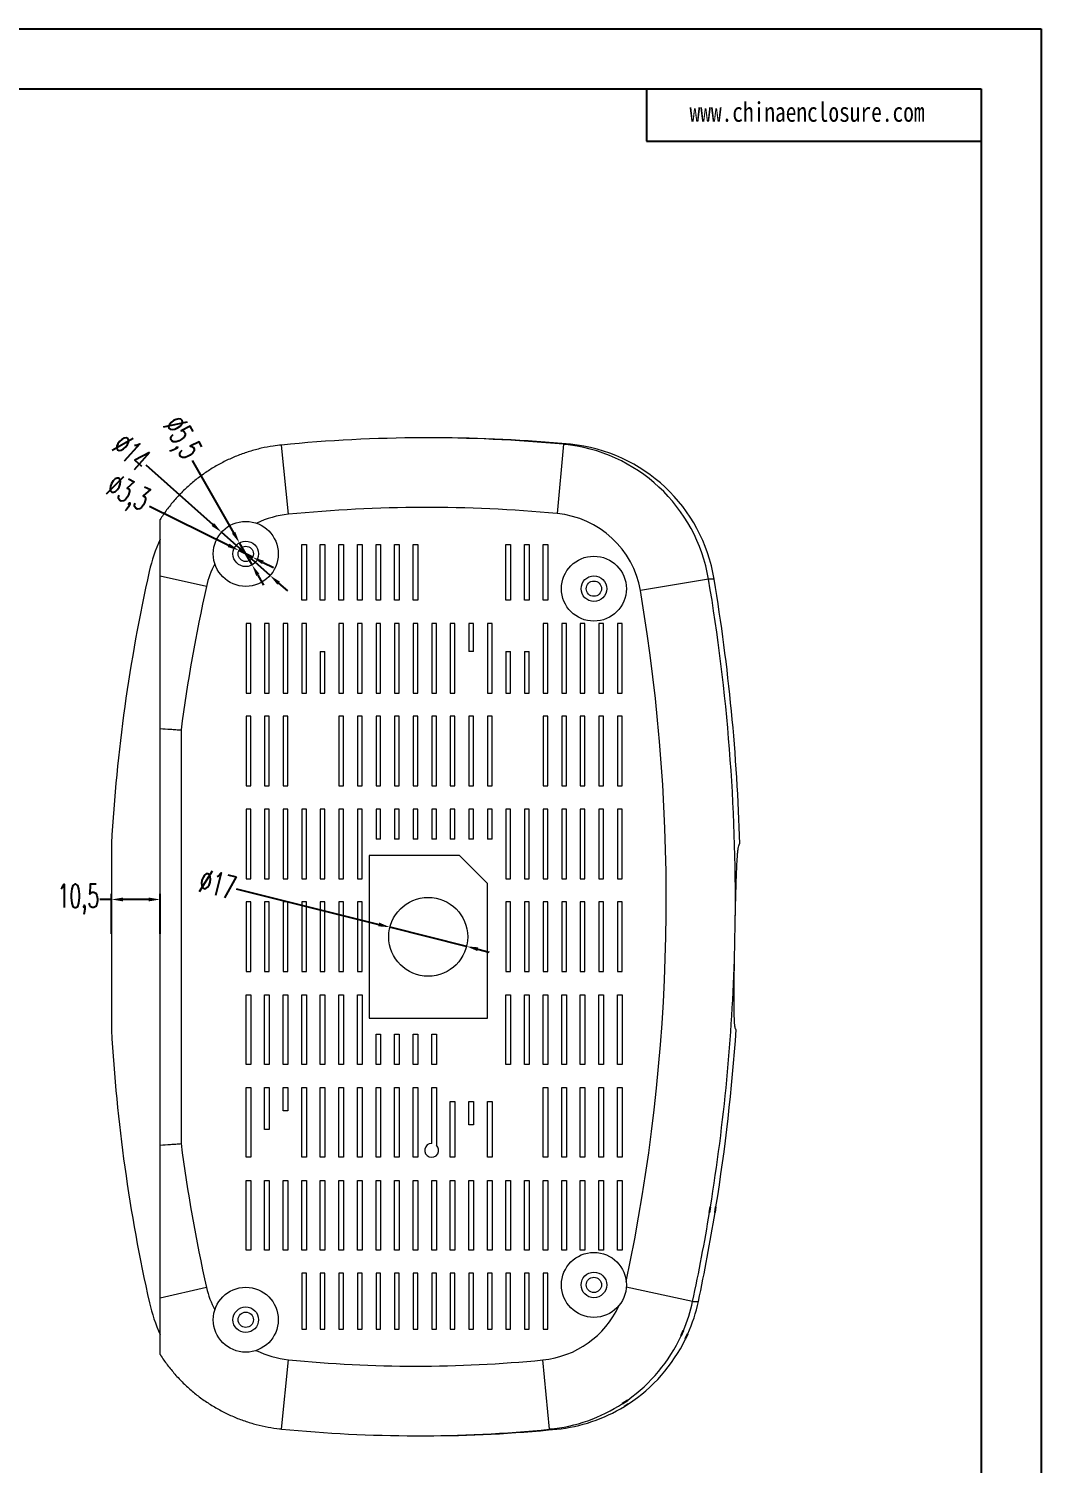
# Model space of a CAD drawing. Header units: inches. Extents: x 2104 to 4248, y 410 to 955.
# Drawn here: x 4029.4 to 4247.5, y 645.7 to 954.8 of the extents above; entities that cross this region are included whole.
import ezdxf

# ---------------------------------------------------------------- set-up
doc = ezdxf.new("R2010")
doc.units = ezdxf.units.IN
doc.layers.add('文字', color=81, linetype='Continuous')
doc.styles.add('SLDTEXTSTYLE2', font='TXT', dxfattribs={"width": 0.6, "bigfont": 'bigfont'})
doc.styles.add('宋体', font='', dxfattribs={"width": 0.8, "height": 3.5})
doc.styles.get('宋体').set_extended_font_data('SimSun')
doc.dimstyles.new('5', dxfattribs={"dimtxt": 5, "dimasz": 2.5, "dimexe": 1.25, "dimexo": 0.625, "dimtad": 0, "dimzin": 12, "dimtxsty": 'SLDTEXTSTYLE2', "dimcen": 2.5, "dimclrd": 3, "dimclre": 3, "dimclrt": 256, "dimadec": 0, "dimazin": 0, "dimtfac": 1, "dimtmove": 0, "dimatfit": 3, "dimfxl": 1, "dimarcsym": 0})

# ---------------------------------------------------------------- blocks, each defined once
blk = doc.blocks.new('*D73')
at = {"color": 3, "lineweight": -2}
for p, q in [((4054.62, 860.8), (4069.05, 847.95)), ((4081.37, 836.97), (4070.91, 846.29)), ((4083.23, 835.31), (4085.1, 833.65))]:
    blk.add_line(p, q, dxfattribs=at)
at = {"color": 3}
for points in [[(4069.32, 848.26), (4068.77, 847.64), (4070.91, 846.29)], [(4083.51, 835.62), (4082.96, 835), (4081.37, 836.97)]]:
    blk.add_solid(points, dxfattribs=at)
at = {"layer": 'Defpoints', "color": 0}
for p in [(4070.91, 846.29), (4081.37, 836.97)]:
    blk.add_point(p, dxfattribs=at)
at = {"insert": (4051.54, 863.55), "char_height": 5, "attachment_point": 5, "rotation": 318.3002, "style": 'SLDTEXTSTYLE2'}
blk.add_mtext('∅14', dxfattribs=at)
blk = doc.blocks.new('*D74')
at = {"color": 3, "lineweight": -2}
for p, q in [((4064.63, 861.71), (4073.53, 846.18)), ((4077.51, 839.24), (4074.77, 844.01)), ((4078.75, 837.07), (4079.99, 834.9))]:
    blk.add_line(p, q, dxfattribs=at)
at = {"color": 3}
for points in [[(4073.89, 846.39), (4073.17, 845.98), (4074.77, 844.01)], [(4079.11, 837.28), (4078.39, 836.87), (4077.51, 839.24)]]:
    blk.add_solid(points, dxfattribs=at)
at = {"layer": 'Defpoints', "color": 0}
for p in [(4074.77, 844.01), (4077.51, 839.24)]:
    blk.add_point(p, dxfattribs=at)
at = {"insert": (4061.96, 866.38), "char_height": 5, "attachment_point": 5, "rotation": 299.8168, "style": 'SLDTEXTSTYLE2'}
blk.add_mtext('∅5,5', dxfattribs=at)
blk = doc.blocks.new('*D75')
at = {"color": 3, "lineweight": -2}
for p, q in [((4055.39, 851.92), (4072.42, 843.47)), ((4077.62, 840.9), (4074.66, 842.36)), ((4079.86, 839.78), (4082.1, 838.67))]:
    blk.add_line(p, q, dxfattribs=at)
at = {"color": 3}
for points in [[(4072.61, 843.85), (4072.24, 843.1), (4074.66, 842.36)], [(4080.04, 840.16), (4079.67, 839.41), (4077.62, 840.9)]]:
    blk.add_solid(points, dxfattribs=at)
at = {"layer": 'Defpoints', "color": 0}
for p in [(4074.66, 842.36), (4077.62, 840.9)]:
    blk.add_point(p, dxfattribs=at)
at = {"insert": (4050.57, 854.31), "char_height": 5, "attachment_point": 5, "rotation": 333.6198, "style": 'SLDTEXTSTYLE2'}
blk.add_mtext('∅3,3', dxfattribs=at)
blk = doc.blocks.new('*D76')
at = {"color": 3, "lineweight": -2}
for p, q in [((4074.08, 769.48), (4104.78, 761.8)), ((4123.7, 757.07), (4107.21, 761.19)), ((4126.12, 756.46), (4128.55, 755.85))]:
    blk.add_line(p, q, dxfattribs=at)
at = {"color": 3}
for points in [[(4104.88, 762.2), (4104.68, 761.39), (4107.21, 761.19)], [(4126.22, 756.86), (4126.02, 756.06), (4123.7, 757.07)]]:
    blk.add_solid(points, dxfattribs=at)
at = {"layer": 'Defpoints', "color": 0}
for p in [(4107.21, 761.19), (4123.7, 757.07)]:
    blk.add_point(p, dxfattribs=at)
at = {"insert": (4070.08, 770.48), "char_height": 5, "attachment_point": 5, "rotation": 345.9565, "style": 'SLDTEXTSTYLE2'}
blk.add_mtext('∅17', dxfattribs=at)
blk = doc.blocks.new('*D77')
at = {"color": 3, "lineweight": -2}
for p, q in [((4047.2, 767.17), (4044.7, 767.17)), ((4047.2, 759.75), (4047.2, 768.42)), ((4055.2, 767.17), (4049.7, 767.17)), ((4057.7, 759.75), (4057.7, 768.42))]:
    blk.add_line(p, q, dxfattribs=at)
at = {"color": 3}
for points in [[(4049.7, 767.58), (4049.7, 766.75), (4047.2, 767.17)], [(4055.2, 767.58), (4055.2, 766.75), (4057.7, 767.17)]]:
    blk.add_solid(points, dxfattribs=at)
at = {"layer": 'Defpoints', "color": 0}
for p in [(4047.2, 767.17), (4047.2, 759.13), (4057.7, 759.13)]:
    blk.add_point(p, dxfattribs=at)
at = {"insert": (4040.08, 767.17), "char_height": 5, "attachment_point": 5, "style": 'SLDTEXTSTYLE2'}
blk.add_mtext('10,5', dxfattribs=at)

msp = doc.modelspace()

# ---------------------------------------------------------------- linework, layer by layer
for p, q in [((3476.769, 954.773), (4247.519, 954.773)), ((4247.519, 954.773), (4247.519, 409.797)), ((3496.713, 941.797), (4234.544, 941.797)), ((4162.457, 941.797), (4162.457, 930.533)), ((4234.544, 941.797), (4234.544, 422.773)), ((4162.457, 930.533), (4234.544, 930.533)), ((4176.044, 699.718), (4176.241, 700.918)), ((4177.239, 699.718), (4177.434, 700.918)), ((4169.926, 673.155), (4170.421, 674.273)), ((4170.882, 672.485), (4171.395, 673.591)), ((4157.33, 658.59), (4158.418, 659.331)), ((4157.703, 657.947), (4158.566, 658.493))]:
    msp.add_line(p, q)
at = {"color": 7, "linetype": 'Continuous', "lineweight": 15}
for p, q in [((4116.942, 866.629), (4115.028, 866.629)), ((4085.34, 850.156), (4083.855, 865.081)), ((4144.598, 865.236), (4143.19, 850.304)), ((4144.598, 865.236), (4146.075, 865.236)), ((4088.203, 843.629), (4089.203, 843.629)), ((4088.203, 831.629), (4088.203, 843.629)), ((4089.203, 843.629), (4089.203, 831.629)), ((4092.203, 843.629), (4093.203, 843.629)), ((4092.203, 831.629), (4092.203, 843.629)), ((4093.203, 843.629), (4093.203, 831.629)), ((4096.203, 843.629), (4097.203, 843.629)), ((4096.203, 831.629), (4096.203, 843.629)), ((4097.203, 843.629), (4097.203, 831.629)), ((4100.203, 843.629), (4101.203, 843.629)), ((4100.203, 831.629), (4100.203, 843.629)), ((4101.203, 843.629), (4101.203, 831.629)), ((4104.203, 843.629), (4105.203, 843.629)), ((4104.203, 831.629), (4104.203, 843.629)), ((4105.203, 843.629), (4105.203, 831.629)), ((4108.203, 843.629), (4109.203, 843.629)), ((4108.203, 831.629), (4108.203, 843.629)), ((4109.203, 843.629), (4109.203, 831.629)), ((4112.203, 843.629), (4113.203, 843.629)), ((4112.203, 831.629), (4112.203, 843.629)), ((4113.203, 843.629), (4113.203, 831.629)), ((4132.203, 843.629), (4133.203, 843.629)), ((4132.203, 831.629), (4132.203, 843.629)), ((4133.203, 843.629), (4133.203, 831.629)), ((4136.203, 843.629), (4137.203, 843.629)), ((4136.203, 831.629), (4136.203, 843.629)), ((4137.203, 843.629), (4137.203, 831.629)), ((4140.203, 843.629), (4141.203, 843.629)), ((4140.203, 831.629), (4140.203, 843.629)), ((4141.203, 843.629), (4141.203, 831.629)), ((4067.675, 834.603), (4057.703, 836.841)), ((4175.841, 836.182), (4161.162, 833.701)), ((4177.039, 836.182), (4175.841, 836.182)), ((4089.203, 831.629), (4088.203, 831.629)), ((4093.203, 831.629), (4092.203, 831.629)), ((4097.203, 831.629), (4096.203, 831.629)), ((4101.203, 831.629), (4100.203, 831.629)), ((4105.203, 831.629), (4104.203, 831.629)), ((4109.203, 831.629), (4108.203, 831.629)), ((4113.203, 831.629), (4112.203, 831.629)), ((4133.203, 831.629), (4132.203, 831.629)), ((4137.203, 831.629), (4136.203, 831.629)), ((4141.203, 831.629), (4140.203, 831.629)), ((4077.203, 826.629), (4076.203, 826.629)), ((4076.203, 826.629), (4076.203, 811.629)), ((4077.203, 811.629), (4077.203, 826.629)), ((4081.203, 826.629), (4080.203, 826.629)), ((4080.203, 826.629), (4080.203, 811.629)), ((4081.203, 811.629), (4081.203, 826.629)), ((4085.203, 826.629), (4084.203, 826.629)), ((4084.203, 826.629), (4084.203, 811.629)), ((4085.203, 811.629), (4085.203, 826.629)), ((4089.203, 826.629), (4088.203, 826.629)), ((4088.203, 826.629), (4088.203, 811.629)), ((4089.203, 811.629), (4089.203, 826.629)), ((4097.203, 826.629), (4096.203, 826.629)), ((4096.203, 826.629), (4096.203, 811.629)), ((4097.203, 811.629), (4097.203, 826.629)), ((4101.203, 826.629), (4100.203, 826.629)), ((4100.203, 826.629), (4100.203, 811.629)), ((4101.203, 811.629), (4101.203, 826.629)), ((4105.203, 826.629), (4104.203, 826.629)), ((4104.203, 826.629), (4104.203, 811.629)), ((4105.203, 811.629), (4105.203, 826.629)), ((4109.203, 826.629), (4108.203, 826.629)), ((4108.203, 826.629), (4108.203, 811.629)), ((4109.203, 811.629), (4109.203, 826.629)), ((4113.203, 826.629), (4112.203, 826.629)), ((4112.203, 826.629), (4112.203, 811.629)), ((4113.203, 811.629), (4113.203, 826.629)), ((4117.203, 826.629), (4116.203, 826.629)), ((4116.203, 826.629), (4116.203, 811.629)), ((4117.203, 811.629), (4117.203, 826.629)), ((4121.203, 826.629), (4120.203, 826.629)), ((4120.203, 826.629), (4120.203, 811.629)), ((4121.203, 811.629), (4121.203, 826.629)), ((4125.203, 826.629), (4124.203, 826.629)), ((4124.203, 826.629), (4124.203, 820.629)), ((4125.203, 820.629), (4125.203, 826.629)), ((4129.203, 826.629), (4128.203, 826.629)), ((4128.203, 826.629), (4128.203, 811.629)), ((4129.203, 811.629), (4129.203, 826.629)), ((4141.203, 826.629), (4140.203, 826.629)), ((4140.203, 826.629), (4140.203, 811.629)), ((4141.203, 811.629), (4141.203, 826.629)), ((4145.203, 826.629), (4144.203, 826.629)), ((4144.203, 826.629), (4144.203, 811.629)), ((4145.203, 811.629), (4145.203, 826.629)), ((4149.203, 826.629), (4148.203, 826.629)), ((4148.203, 826.629), (4148.203, 811.629)), ((4149.203, 811.629), (4149.203, 826.629)), ((4153.203, 826.629), (4152.203, 826.629)), ((4152.203, 826.629), (4152.203, 811.629)), ((4153.203, 811.629), (4153.203, 826.629)), ((4157.203, 826.629), (4156.203, 826.629)), ((4156.203, 826.629), (4156.203, 811.629)), ((4157.203, 811.629), (4157.203, 826.629)), ((4092.203, 820.629), (4093.203, 820.629)), ((4092.203, 820.629), (4092.203, 811.629)), ((4093.203, 811.629), (4093.203, 820.629)), ((4125.203, 820.629), (4124.203, 820.629)), ((4132.203, 820.629), (4132.203, 811.629)), ((4132.203, 820.629), (4133.203, 820.629)), ((4133.203, 811.629), (4133.203, 820.629)), ((4136.203, 820.629), (4137.203, 820.629)), ((4136.203, 820.629), (4136.203, 811.629)), ((4137.203, 811.629), (4137.203, 820.629)), ((4076.203, 811.629), (4077.203, 811.629)), ((4080.203, 811.629), (4081.203, 811.629)), ((4084.203, 811.629), (4085.203, 811.629)), ((4088.203, 811.629), (4089.203, 811.629)), ((4092.203, 811.629), (4093.203, 811.629)), ((4096.203, 811.629), (4097.203, 811.629)), ((4100.203, 811.629), (4101.203, 811.629)), ((4104.203, 811.629), (4105.203, 811.629)), ((4108.203, 811.629), (4109.203, 811.629)), ((4112.203, 811.629), (4113.203, 811.629)), ((4116.203, 811.629), (4117.203, 811.629)), ((4120.203, 811.629), (4121.203, 811.629)), ((4128.203, 811.629), (4129.203, 811.629)), ((4132.203, 811.629), (4133.203, 811.629)), ((4136.203, 811.629), (4137.203, 811.629)), ((4140.203, 811.629), (4141.203, 811.629)), ((4144.203, 811.629), (4145.203, 811.629)), ((4148.203, 811.629), (4149.203, 811.629)), ((4152.203, 811.629), (4153.203, 811.629)), ((4156.203, 811.629), (4157.203, 811.629)), ((4057.703, 714.27), (4057.703, 803.988)), ((4062.203, 803.697), (4062.203, 714.561)), ((4077.203, 806.629), (4076.203, 806.629)), ((4076.203, 806.629), (4076.203, 791.629)), ((4077.203, 791.629), (4077.203, 806.629)), ((4081.203, 806.629), (4080.203, 806.629)), ((4080.203, 806.629), (4080.203, 791.629)), ((4081.203, 791.629), (4081.203, 806.629)), ((4085.203, 806.629), (4084.203, 806.629)), ((4084.203, 806.629), (4084.203, 791.629)), ((4085.203, 791.629), (4085.203, 806.629)), ((4097.203, 806.629), (4096.203, 806.629)), ((4096.203, 806.629), (4096.203, 791.629)), ((4097.203, 791.629), (4097.203, 806.629)), ((4101.203, 806.629), (4100.203, 806.629)), ((4100.203, 806.629), (4100.203, 791.629)), ((4101.203, 791.629), (4101.203, 806.629)), ((4105.203, 806.629), (4104.203, 806.629)), ((4104.203, 806.629), (4104.203, 791.629)), ((4105.203, 791.629), (4105.203, 806.629)), ((4109.203, 806.629), (4108.203, 806.629)), ((4108.203, 806.629), (4108.203, 791.629)), ((4109.203, 791.629), (4109.203, 806.629)), ((4113.203, 806.629), (4112.203, 806.629)), ((4112.203, 806.629), (4112.203, 791.629)), ((4113.203, 791.629), (4113.203, 806.629)), ((4117.203, 806.629), (4116.203, 806.629)), ((4116.203, 806.629), (4116.203, 791.629)), ((4117.203, 791.629), (4117.203, 806.629)), ((4121.203, 806.629), (4120.203, 806.629)), ((4120.203, 806.629), (4120.203, 791.629)), ((4121.203, 791.629), (4121.203, 806.629)), ((4125.203, 806.629), (4124.203, 806.629)), ((4124.203, 806.629), (4124.203, 791.629)), ((4125.203, 791.629), (4125.203, 806.629)), ((4129.203, 806.629), (4128.203, 806.629)), ((4128.203, 806.629), (4128.203, 791.629)), ((4129.203, 791.629), (4129.203, 806.629)), ((4141.203, 806.629), (4140.203, 806.629)), ((4140.203, 806.629), (4140.203, 791.629)), ((4141.203, 791.629), (4141.203, 806.629)), ((4145.203, 806.629), (4144.203, 806.629)), ((4144.203, 806.629), (4144.203, 791.629)), ((4145.203, 791.629), (4145.203, 806.629)), ((4149.203, 806.629), (4148.203, 806.629)), ((4148.203, 806.629), (4148.203, 791.629)), ((4149.203, 791.629), (4149.203, 806.629)), ((4153.203, 806.629), (4152.203, 806.629)), ((4152.203, 806.629), (4152.203, 791.629)), ((4153.203, 791.629), (4153.203, 806.629)), ((4157.203, 806.629), (4156.203, 806.629)), ((4156.203, 806.629), (4156.203, 791.629)), ((4157.203, 791.629), (4157.203, 806.629)), ((4076.203, 791.629), (4077.203, 791.629)), ((4080.203, 791.629), (4081.203, 791.629)), ((4084.203, 791.629), (4085.203, 791.629)), ((4096.203, 791.629), (4097.203, 791.629)), ((4100.203, 791.629), (4101.203, 791.629)), ((4104.203, 791.629), (4105.203, 791.629)), ((4108.203, 791.629), (4109.203, 791.629)), ((4112.203, 791.629), (4113.203, 791.629)), ((4116.203, 791.629), (4117.203, 791.629)), ((4120.203, 791.629), (4121.203, 791.629)), ((4124.203, 791.629), (4125.203, 791.629)), ((4128.203, 791.629), (4129.203, 791.629)), ((4140.203, 791.629), (4141.203, 791.629)), ((4144.203, 791.629), (4145.203, 791.629)), ((4148.203, 791.629), (4149.203, 791.629)), ((4152.203, 791.629), (4153.203, 791.629)), ((4156.203, 791.629), (4157.203, 791.629)), ((4077.203, 786.629), (4076.203, 786.629)), ((4076.203, 786.629), (4076.203, 771.629)), ((4077.203, 771.629), (4077.203, 786.629)), ((4081.203, 786.629), (4080.203, 786.629)), ((4080.203, 786.629), (4080.203, 771.629)), ((4081.203, 771.629), (4081.203, 786.629)), ((4085.203, 786.629), (4084.203, 786.629)), ((4084.203, 786.629), (4084.203, 771.629)), ((4085.203, 771.629), (4085.203, 786.629)), ((4089.203, 786.629), (4088.203, 786.629)), ((4088.203, 786.629), (4088.203, 771.629)), ((4089.203, 771.629), (4089.203, 786.629)), ((4093.203, 786.629), (4092.203, 786.629)), ((4092.203, 786.629), (4092.203, 771.629)), ((4093.203, 771.629), (4093.203, 786.629)), ((4097.203, 786.629), (4096.203, 786.629)), ((4096.203, 786.629), (4096.203, 771.629)), ((4097.203, 771.629), (4097.203, 786.629)), ((4101.203, 786.629), (4100.203, 786.629)), ((4100.203, 786.629), (4100.203, 771.629)), ((4101.203, 771.629), (4101.203, 786.629)), ((4105.203, 786.629), (4104.203, 786.629)), ((4104.203, 786.629), (4104.203, 780.129)), ((4105.203, 780.129), (4105.203, 786.629)), ((4109.203, 786.629), (4108.203, 786.629)), ((4108.203, 786.629), (4108.203, 780.129)), ((4109.203, 780.129), (4109.203, 786.629)), ((4113.203, 786.629), (4112.203, 786.629)), ((4112.203, 786.629), (4112.203, 780.129)), ((4113.203, 780.129), (4113.203, 786.629)), ((4117.203, 786.629), (4116.203, 786.629)), ((4116.203, 786.629), (4116.203, 780.129)), ((4117.203, 780.129), (4117.203, 786.629)), ((4121.203, 786.629), (4120.203, 786.629)), ((4120.203, 786.629), (4120.203, 780.129)), ((4121.203, 780.129), (4121.203, 786.629)), ((4125.203, 786.629), (4124.203, 786.629)), ((4124.203, 786.629), (4124.203, 780.129)), ((4125.203, 780.129), (4125.203, 786.629)), ((4129.203, 786.629), (4128.203, 786.629)), ((4128.203, 786.629), (4128.203, 780.129)), ((4129.203, 780.129), (4129.203, 786.629)), ((4133.203, 786.629), (4132.203, 786.629)), ((4132.203, 786.629), (4132.203, 771.629)), ((4133.203, 771.629), (4133.203, 786.629)), ((4137.203, 786.629), (4136.203, 786.629)), ((4136.203, 786.629), (4136.203, 771.629)), ((4137.203, 771.629), (4137.203, 786.629)), ((4141.203, 786.629), (4140.203, 786.629)), ((4140.203, 786.629), (4140.203, 771.629)), ((4141.203, 771.629), (4141.203, 786.629)), ((4145.203, 786.629), (4144.203, 786.629)), ((4144.203, 786.629), (4144.203, 771.629)), ((4145.203, 771.629), (4145.203, 786.629)), ((4149.203, 786.629), (4148.203, 786.629)), ((4148.203, 786.629), (4148.203, 771.629)), ((4149.203, 771.629), (4149.203, 786.629)), ((4153.203, 786.629), (4152.203, 786.629)), ((4152.203, 786.629), (4152.203, 771.629)), ((4153.203, 771.629), (4153.203, 786.629)), ((4157.203, 786.629), (4156.203, 786.629)), ((4156.203, 786.629), (4156.203, 771.629)), ((4157.203, 771.629), (4157.203, 786.629)), ((4047.203, 779.27), (4047.203, 738.987)), ((4105.203, 780.129), (4104.203, 780.129)), ((4109.203, 780.129), (4108.203, 780.129)), ((4113.203, 780.129), (4112.203, 780.129)), ((4117.203, 780.129), (4116.203, 780.129)), ((4121.203, 780.129), (4120.203, 780.129)), ((4125.203, 780.129), (4124.203, 780.129)), ((4129.203, 780.129), (4128.203, 780.129)), ((4122.203, 776.629), (4102.703, 776.629)), ((4102.703, 776.629), (4102.703, 741.629)), ((4122.203, 776.629), (4128.203, 770.629)), ((4076.203, 771.629), (4077.203, 771.629)), ((4080.203, 771.629), (4081.203, 771.629)), ((4084.203, 771.629), (4085.203, 771.629)), ((4088.203, 771.629), (4089.203, 771.629)), ((4092.203, 771.629), (4093.203, 771.629)), ((4096.203, 771.629), (4097.203, 771.629)), ((4100.203, 771.629), (4101.203, 771.629)), ((4128.203, 741.629), (4128.203, 770.629)), ((4132.203, 771.629), (4133.203, 771.629)), ((4136.203, 771.629), (4137.203, 771.629)), ((4140.203, 771.629), (4141.203, 771.629)), ((4144.203, 771.629), (4145.203, 771.629)), ((4148.203, 771.629), (4149.203, 771.629)), ((4152.203, 771.629), (4153.203, 771.629)), ((4156.203, 771.629), (4157.203, 771.629)), ((4077.203, 766.629), (4076.203, 766.629)), ((4076.203, 766.629), (4076.203, 751.629)), ((4077.203, 751.629), (4077.203, 766.629)), ((4081.203, 766.629), (4080.203, 766.629)), ((4080.203, 766.629), (4080.203, 751.629)), ((4081.203, 751.629), (4081.203, 766.629)), ((4085.203, 766.629), (4084.203, 766.629)), ((4084.203, 766.629), (4084.203, 751.629)), ((4085.203, 751.629), (4085.203, 766.629)), ((4089.203, 766.629), (4088.203, 766.629)), ((4088.203, 766.629), (4088.203, 751.629)), ((4089.203, 751.629), (4089.203, 766.629)), ((4093.203, 766.629), (4092.203, 766.629)), ((4092.203, 766.629), (4092.203, 751.629)), ((4093.203, 751.629), (4093.203, 766.629)), ((4097.203, 766.629), (4096.203, 766.629)), ((4096.203, 766.629), (4096.203, 751.629)), ((4097.203, 751.629), (4097.203, 766.629)), ((4101.203, 766.629), (4100.203, 766.629)), ((4100.203, 766.629), (4100.203, 751.629)), ((4101.203, 751.629), (4101.203, 766.629)), ((4133.203, 766.629), (4132.203, 766.629)), ((4132.203, 766.629), (4132.203, 751.629)), ((4133.203, 751.629), (4133.203, 766.629)), ((4137.203, 766.629), (4136.203, 766.629)), ((4136.203, 766.629), (4136.203, 751.629)), ((4137.203, 751.629), (4137.203, 766.629)), ((4141.203, 766.629), (4140.203, 766.629)), ((4140.203, 766.629), (4140.203, 751.629)), ((4141.203, 751.629), (4141.203, 766.629)), ((4145.203, 766.629), (4144.203, 766.629)), ((4144.203, 766.629), (4144.203, 751.629)), ((4145.203, 751.629), (4145.203, 766.629)), ((4149.203, 766.629), (4148.203, 766.629)), ((4148.203, 766.629), (4148.203, 751.629)), ((4149.203, 751.629), (4149.203, 766.629)), ((4153.203, 766.629), (4152.203, 766.629)), ((4152.203, 766.629), (4152.203, 751.629)), ((4153.203, 751.629), (4153.203, 766.629)), ((4157.203, 766.629), (4156.203, 766.629)), ((4156.203, 766.629), (4156.203, 751.629)), ((4157.203, 751.629), (4157.203, 766.629)), ((4076.203, 751.629), (4077.203, 751.629)), ((4080.203, 751.629), (4081.203, 751.629)), ((4084.203, 751.629), (4085.203, 751.629)), ((4088.203, 751.629), (4089.203, 751.629)), ((4092.203, 751.629), (4093.203, 751.629)), ((4096.203, 751.629), (4097.203, 751.629)), ((4100.203, 751.629), (4101.203, 751.629)), ((4132.203, 751.629), (4133.203, 751.629)), ((4136.203, 751.629), (4137.203, 751.629)), ((4140.203, 751.629), (4141.203, 751.629)), ((4144.203, 751.629), (4145.203, 751.629)), ((4148.203, 751.629), (4149.203, 751.629)), ((4152.203, 751.629), (4153.203, 751.629)), ((4156.203, 751.629), (4157.203, 751.629)), ((4076.203, 746.629), (4077.203, 746.629)), ((4076.203, 731.629), (4076.203, 746.629)), ((4077.203, 746.629), (4077.203, 731.629)), ((4080.203, 746.629), (4081.203, 746.629)), ((4080.203, 731.629), (4080.203, 746.629)), ((4081.203, 746.629), (4081.203, 731.629)), ((4084.203, 746.629), (4085.203, 746.629)), ((4084.203, 731.629), (4084.203, 746.629)), ((4085.203, 746.629), (4085.203, 731.629)), ((4088.203, 746.629), (4089.203, 746.629)), ((4088.203, 731.629), (4088.203, 746.629)), ((4089.203, 746.629), (4089.203, 731.629)), ((4092.203, 746.629), (4093.203, 746.629)), ((4092.203, 731.629), (4092.203, 746.629)), ((4093.203, 746.629), (4093.203, 731.629)), ((4096.203, 746.629), (4097.203, 746.629)), ((4096.203, 731.629), (4096.203, 746.629)), ((4097.203, 746.629), (4097.203, 731.629)), ((4100.203, 746.629), (4101.203, 746.629)), ((4100.203, 731.629), (4100.203, 746.629)), ((4101.203, 746.629), (4101.203, 731.629)), ((4132.203, 746.629), (4133.203, 746.629)), ((4132.203, 731.629), (4132.203, 746.629)), ((4133.203, 746.629), (4133.203, 731.629)), ((4136.203, 746.629), (4137.203, 746.629)), ((4136.203, 731.629), (4136.203, 746.629)), ((4137.203, 746.629), (4137.203, 731.629)), ((4140.203, 746.629), (4141.203, 746.629)), ((4140.203, 731.629), (4140.203, 746.629)), ((4141.203, 746.629), (4141.203, 731.629)), ((4144.203, 746.629), (4145.203, 746.629)), ((4144.203, 731.629), (4144.203, 746.629)), ((4145.203, 746.629), (4145.203, 731.629)), ((4148.203, 746.629), (4149.203, 746.629)), ((4148.203, 731.629), (4148.203, 746.629)), ((4149.203, 746.629), (4149.203, 731.629)), ((4152.203, 746.629), (4153.203, 746.629)), ((4152.203, 731.629), (4152.203, 746.629)), ((4153.203, 746.629), (4153.203, 731.629)), ((4156.203, 746.629), (4157.203, 746.629)), ((4156.203, 731.629), (4156.203, 746.629)), ((4157.203, 746.629), (4157.203, 731.629)), ((4102.703, 741.629), (4128.203, 741.629)), ((4104.203, 731.629), (4104.203, 738.129)), ((4104.203, 738.129), (4105.203, 738.129)), ((4105.203, 738.129), (4105.203, 731.629)), ((4108.203, 731.629), (4108.203, 738.129)), ((4108.203, 738.129), (4109.203, 738.129)), ((4109.203, 738.129), (4109.203, 731.629)), ((4112.203, 731.629), (4112.203, 738.129)), ((4112.203, 738.129), (4113.203, 738.129)), ((4113.203, 738.129), (4113.203, 731.629)), ((4116.203, 738.129), (4117.203, 738.129)), ((4116.203, 731.629), (4116.203, 738.129)), ((4117.203, 738.129), (4117.203, 731.629)), ((4077.203, 731.629), (4076.203, 731.629)), ((4081.203, 731.629), (4080.203, 731.629)), ((4085.203, 731.629), (4084.203, 731.629)), ((4089.203, 731.629), (4088.203, 731.629)), ((4093.203, 731.629), (4092.203, 731.629)), ((4097.203, 731.629), (4096.203, 731.629)), ((4101.203, 731.629), (4100.203, 731.629)), ((4105.203, 731.629), (4104.203, 731.629)), ((4109.203, 731.629), (4108.203, 731.629)), ((4113.203, 731.629), (4112.203, 731.629)), ((4117.203, 731.629), (4116.203, 731.629)), ((4133.203, 731.629), (4132.203, 731.629)), ((4137.203, 731.629), (4136.203, 731.629)), ((4141.203, 731.629), (4140.203, 731.629)), ((4145.203, 731.629), (4144.203, 731.629)), ((4149.203, 731.629), (4148.203, 731.629)), ((4153.203, 731.629), (4152.203, 731.629)), ((4157.203, 731.629), (4156.203, 731.629)), ((4076.203, 726.629), (4077.203, 726.629)), ((4076.203, 711.629), (4076.203, 726.629)), ((4077.203, 726.629), (4077.203, 711.629)), ((4080.203, 726.629), (4081.203, 726.629)), ((4080.203, 717.629), (4080.203, 726.629)), ((4081.203, 726.629), (4081.203, 717.629)), ((4084.203, 726.629), (4085.203, 726.629)), ((4084.203, 721.629), (4084.203, 726.629)), ((4085.203, 726.629), (4085.203, 721.629)), ((4088.203, 726.629), (4089.203, 726.629)), ((4088.203, 711.629), (4088.203, 726.629)), ((4089.203, 726.629), (4089.203, 711.629)), ((4092.203, 726.629), (4093.203, 726.629)), ((4092.203, 711.629), (4092.203, 726.629)), ((4093.203, 726.629), (4093.203, 711.629)), ((4096.203, 726.629), (4097.203, 726.629)), ((4096.203, 711.629), (4096.203, 726.629)), ((4097.203, 726.629), (4097.203, 711.629)), ((4100.203, 726.629), (4101.203, 726.629)), ((4100.203, 711.629), (4100.203, 726.629)), ((4101.203, 726.629), (4101.203, 711.629)), ((4104.203, 726.629), (4105.203, 726.629)), ((4104.203, 711.629), (4104.203, 726.629)), ((4105.203, 726.629), (4105.203, 711.629)), ((4108.203, 726.629), (4109.203, 726.629)), ((4108.203, 711.629), (4108.203, 726.629)), ((4109.203, 726.629), (4109.203, 711.629)), ((4112.203, 726.629), (4113.203, 726.629)), ((4112.203, 711.629), (4112.203, 726.629)), ((4113.203, 726.629), (4113.203, 711.629)), ((4116.203, 726.629), (4117.203, 726.629)), ((4116.203, 714.629), (4116.203, 726.629)), ((4117.203, 726.629), (4117.203, 714.247)), ((4140.203, 726.629), (4141.203, 726.629)), ((4140.203, 711.629), (4140.203, 726.629)), ((4141.203, 726.629), (4141.203, 711.629)), ((4144.203, 726.629), (4145.203, 726.629)), ((4144.203, 711.629), (4144.203, 726.629)), ((4145.203, 726.629), (4145.203, 711.629)), ((4148.203, 726.629), (4149.203, 726.629)), ((4148.203, 711.629), (4148.203, 726.629)), ((4149.203, 726.629), (4149.203, 711.629)), ((4152.203, 726.629), (4153.203, 726.629)), ((4152.203, 711.629), (4152.203, 726.629)), ((4153.203, 726.629), (4153.203, 711.629)), ((4156.203, 726.629), (4157.203, 726.629)), ((4156.203, 711.629), (4156.203, 726.629)), ((4157.203, 726.629), (4157.203, 711.629)), ((4120.203, 711.629), (4120.203, 723.629)), ((4120.203, 723.629), (4121.203, 723.629)), ((4121.203, 723.629), (4121.203, 711.629)), ((4124.203, 723.629), (4125.203, 723.629)), ((4124.203, 718.629), (4124.203, 723.629)), ((4125.203, 723.629), (4125.203, 718.629)), ((4128.203, 723.629), (4129.203, 723.629)), ((4128.203, 711.629), (4128.203, 723.629)), ((4129.203, 723.629), (4129.203, 711.629)), ((4085.203, 721.629), (4084.203, 721.629)), ((4081.203, 717.629), (4080.203, 717.629)), ((4125.203, 718.629), (4124.203, 718.629)), ((4077.203, 711.629), (4076.203, 711.629)), ((4089.203, 711.629), (4088.203, 711.629)), ((4093.203, 711.629), (4092.203, 711.629)), ((4097.203, 711.629), (4096.203, 711.629)), ((4101.203, 711.629), (4100.203, 711.629)), ((4105.203, 711.629), (4104.203, 711.629)), ((4109.203, 711.629), (4108.203, 711.629)), ((4113.203, 711.629), (4112.203, 711.629)), ((4121.203, 711.629), (4120.203, 711.629)), ((4129.203, 711.629), (4128.203, 711.629)), ((4141.203, 711.629), (4140.203, 711.629)), ((4145.203, 711.629), (4144.203, 711.629)), ((4149.203, 711.629), (4148.203, 711.629)), ((4153.203, 711.629), (4152.203, 711.629)), ((4157.203, 711.629), (4156.203, 711.629)), ((4076.203, 706.629), (4077.203, 706.629)), ((4076.203, 691.629), (4076.203, 706.629)), ((4077.203, 706.629), (4077.203, 691.629)), ((4080.203, 706.629), (4081.203, 706.629)), ((4080.203, 691.629), (4080.203, 706.629)), ((4081.203, 706.629), (4081.203, 691.629)), ((4084.203, 706.629), (4085.203, 706.629)), ((4084.203, 691.629), (4084.203, 706.629)), ((4085.203, 706.629), (4085.203, 691.629)), ((4088.203, 706.629), (4089.203, 706.629)), ((4088.203, 691.629), (4088.203, 706.629)), ((4089.203, 706.629), (4089.203, 691.629)), ((4092.203, 706.629), (4093.203, 706.629)), ((4092.203, 691.629), (4092.203, 706.629)), ((4093.203, 706.629), (4093.203, 691.629)), ((4096.203, 706.629), (4097.203, 706.629)), ((4096.203, 691.629), (4096.203, 706.629)), ((4097.203, 706.629), (4097.203, 691.629)), ((4100.203, 706.629), (4101.203, 706.629)), ((4100.203, 691.629), (4100.203, 706.629)), ((4101.203, 706.629), (4101.203, 691.629)), ((4104.203, 706.629), (4105.203, 706.629)), ((4104.203, 691.629), (4104.203, 706.629)), ((4105.203, 706.629), (4105.203, 691.629)), ((4108.203, 706.629), (4109.203, 706.629)), ((4108.203, 691.629), (4108.203, 706.629)), ((4109.203, 706.629), (4109.203, 691.629)), ((4112.203, 706.629), (4113.203, 706.629)), ((4112.203, 691.629), (4112.203, 706.629)), ((4113.203, 706.629), (4113.203, 691.629)), ((4116.203, 706.629), (4117.203, 706.629)), ((4116.203, 691.629), (4116.203, 706.629)), ((4117.203, 706.629), (4117.203, 691.629)), ((4120.203, 706.629), (4121.203, 706.629)), ((4120.203, 691.629), (4120.203, 706.629)), ((4121.203, 706.629), (4121.203, 691.629)), ((4124.203, 706.629), (4125.203, 706.629)), ((4124.203, 691.629), (4124.203, 706.629)), ((4125.203, 706.629), (4125.203, 691.629)), ((4128.203, 706.629), (4129.203, 706.629)), ((4128.203, 691.629), (4128.203, 706.629)), ((4129.203, 706.629), (4129.203, 691.629)), ((4132.203, 706.629), (4133.203, 706.629)), ((4132.203, 691.629), (4132.203, 706.629)), ((4133.203, 706.629), (4133.203, 691.629)), ((4136.203, 706.629), (4137.203, 706.629)), ((4136.203, 691.629), (4136.203, 706.629)), ((4137.203, 706.629), (4137.203, 691.629)), ((4140.203, 706.629), (4141.203, 706.629)), ((4140.203, 691.629), (4140.203, 706.629)), ((4141.203, 706.629), (4141.203, 691.629)), ((4144.203, 706.629), (4145.203, 706.629)), ((4144.203, 691.629), (4144.203, 706.629)), ((4145.203, 706.629), (4145.203, 691.629)), ((4148.203, 706.629), (4149.203, 706.629)), ((4148.203, 691.629), (4148.203, 706.629)), ((4149.203, 706.629), (4149.203, 691.629)), ((4152.203, 706.629), (4153.203, 706.629)), ((4152.203, 691.629), (4152.203, 706.629)), ((4153.203, 706.629), (4153.203, 691.629)), ((4156.203, 706.629), (4157.203, 706.629)), ((4156.203, 691.629), (4156.203, 706.629)), ((4157.203, 706.629), (4157.203, 691.629)), ((4077.203, 691.629), (4076.203, 691.629)), ((4081.203, 691.629), (4080.203, 691.629)), ((4085.203, 691.629), (4084.203, 691.629)), ((4089.203, 691.629), (4088.203, 691.629)), ((4093.203, 691.629), (4092.203, 691.629)), ((4097.203, 691.629), (4096.203, 691.629)), ((4101.203, 691.629), (4100.203, 691.629)), ((4105.203, 691.629), (4104.203, 691.629)), ((4109.203, 691.629), (4108.203, 691.629)), ((4113.203, 691.629), (4112.203, 691.629)), ((4117.203, 691.629), (4116.203, 691.629)), ((4121.203, 691.629), (4120.203, 691.629)), ((4125.203, 691.629), (4124.203, 691.629)), ((4129.203, 691.629), (4128.203, 691.629)), ((4133.203, 691.629), (4132.203, 691.629)), ((4137.203, 691.629), (4136.203, 691.629)), ((4141.203, 691.629), (4140.203, 691.629)), ((4145.203, 691.629), (4144.203, 691.629)), ((4149.203, 691.629), (4148.203, 691.629)), ((4153.203, 691.629), (4152.203, 691.629)), ((4157.203, 691.629), (4156.203, 691.629)), ((4089.203, 686.629), (4088.203, 686.629)), ((4088.203, 686.629), (4088.203, 674.629)), ((4089.203, 674.629), (4089.203, 686.629)), ((4093.203, 686.629), (4092.203, 686.629)), ((4092.203, 686.629), (4092.203, 674.629)), ((4093.203, 674.629), (4093.203, 686.629)), ((4097.203, 686.629), (4096.203, 686.629)), ((4096.203, 686.629), (4096.203, 674.629)), ((4097.203, 674.629), (4097.203, 686.629)), ((4101.203, 686.629), (4100.203, 686.629)), ((4100.203, 686.629), (4100.203, 674.629)), ((4101.203, 674.629), (4101.203, 686.629)), ((4105.203, 686.629), (4104.203, 686.629)), ((4104.203, 686.629), (4104.203, 674.629)), ((4105.203, 674.629), (4105.203, 686.629)), ((4109.203, 686.629), (4108.203, 686.629)), ((4108.203, 686.629), (4108.203, 674.629)), ((4109.203, 674.629), (4109.203, 686.629)), ((4113.203, 686.629), (4112.203, 686.629)), ((4112.203, 686.629), (4112.203, 674.629)), ((4113.203, 674.629), (4113.203, 686.629)), ((4117.203, 686.629), (4116.203, 686.629)), ((4116.203, 686.629), (4116.203, 674.629)), ((4117.203, 674.629), (4117.203, 686.629)), ((4121.203, 686.629), (4120.203, 686.629)), ((4120.203, 686.629), (4120.203, 674.629)), ((4121.203, 674.629), (4121.203, 686.629)), ((4125.203, 686.629), (4124.203, 686.629)), ((4124.203, 686.629), (4124.203, 674.629)), ((4125.203, 674.629), (4125.203, 686.629)), ((4129.203, 686.629), (4128.203, 686.629)), ((4128.203, 686.629), (4128.203, 674.629)), ((4129.203, 674.629), (4129.203, 686.629)), ((4133.203, 686.629), (4132.203, 686.629)), ((4132.203, 686.629), (4132.203, 674.629)), ((4133.203, 674.629), (4133.203, 686.629)), ((4137.203, 686.629), (4136.203, 686.629)), ((4136.203, 686.629), (4136.203, 674.629)), ((4137.203, 674.629), (4137.203, 686.629)), ((4141.203, 686.629), (4140.203, 686.629)), ((4140.203, 686.629), (4140.203, 674.629)), ((4141.203, 674.629), (4141.203, 686.629)), ((4067.699, 683.551), (4057.703, 681.304)), ((4172.404, 680.574), (4158.123, 683.642)), ((4172.404, 680.574), (4173.654, 680.574)), ((4088.203, 674.629), (4089.203, 674.629)), ((4092.203, 674.629), (4093.203, 674.629)), ((4096.203, 674.629), (4097.203, 674.629)), ((4100.203, 674.629), (4101.203, 674.629)), ((4104.203, 674.629), (4105.203, 674.629)), ((4108.203, 674.629), (4109.203, 674.629)), ((4112.203, 674.629), (4113.203, 674.629)), ((4116.203, 674.629), (4117.203, 674.629)), ((4120.203, 674.629), (4121.203, 674.629)), ((4124.203, 674.629), (4125.203, 674.629)), ((4128.203, 674.629), (4129.203, 674.629)), ((4132.203, 674.629), (4133.203, 674.629)), ((4136.203, 674.629), (4137.203, 674.629)), ((4140.203, 674.629), (4141.203, 674.629)), ((4083.855, 653.081), (4085.349, 668.005)), ((4141.603, 653.042), (4140.13, 667.969)), ((4143.128, 653.042), (4141.603, 653.042)), ((4112.925, 651.629), (4114.871, 651.629))]:
    msp.add_line(p, q, dxfattribs=at)
for centre, radius in [((4076.14, 841.629), 7), ((4076.14, 841.629), 2.75), ((4076.14, 841.629), 1.65), ((4151.14, 834.129), 7), ((4151.14, 834.129), 2.75), ((4151.14, 834.129), 1.65), ((4115.453, 759.129), 8.5), ((4151.14, 684.129), 7), ((4151.14, 684.129), 2.75), ((4076.14, 676.629), 7), ((4151.14, 684.129), 1.65), ((4076.14, 676.629), 2.75), ((4076.14, 676.629), 1.65)]:
    msp.add_circle(centre, radius, dxfattribs=at)
for centre, radius, start, end in [((4116.941, 561.11), 305.519, 84.52804, 89.99993), ((4142.654, 830.565), 34.84, 9.27817, 84.36503), ((3763.313, 767.347), 419.413, 1.6096, 9.44627), ((3763.342, 767.332), 419.384, 350.88822, 356.14396), ((4116.203, 713.129), 1.5, 90, 48.18969), ((3763.546, 767.3), 419.177, 348.05952, 350.72195), ((4139.22, 687.854), 35.194, 336.09158, 348.06212), ((4139.467, 687.718), 34.912, 303.16387, 334.13155), ((4139.673, 687.414), 34.545, 275.73897, 301.46046), ((4114.871, 934.778), 283.149, 270.00009, 275.72742)]:
    msp.add_arc(centre, radius, start, end, dxfattribs=at)
for centre, major_axis, ratio, start_param, end_param in [((4115.028, 556.315), (312.514, 0), 0.9929588, 1.4760338, 1.670712), ((4141.283, 830.394), (35.04, 0), 0.9988542, 0.1661468, 1.4760338), ((4087.35, 830.256), (20.157, 0), 0.9922143, 1.670712, 2.02574), ((4115.028, 556.315), (297.631, 0), 0.9922143, 1.4760338, 1.670712), ((4141.283, 830.394), (20.157, 0), 0.9922143, 0.1661468, 1.4760338), ((4089.798, 830.256), (35.275, 0), 0.9922143, 2.7137617, 2.9224707), ((4411.692, 759.129), (365.054, 0), 0.9922143, 2.9224707, 3.0859569), ((4087.35, 830.256), (20.157, 0), 0.9922143, 2.6613882, 2.9224707), ((4409.244, 759.129), (349.936, 0), 0.9922143, 2.9224707, 3.0128783), ((3762.335, 767.341), (419.28, 0), 0.9927692, 6.2721274, 6.4493321), ((3762.335, 767.341), (404.396, 0), 0.9922143, 6.0762016, 6.4493321), ((3762.335, 767.341), (419.28, 0), 0.9927692, 6.122924, 6.2556701), ((4411.692, 759.129), (365.054, 0), 0.9922143, 3.1972284, 3.3610198), ((4409.244, 759.129), (349.936, 0), 0.9922143, 3.270307, 3.3610198), ((3762.335, 767.341), (419.28, 0), 0.9927692, 6.0731952, 6.120003), ((4087.372, 687.904), (20.157, 0), 0.9922143, 3.3610198, 3.618256), ((4089.82, 687.904), (35.275, 0), 0.9922143, 3.3610198, 3.5679255), ((4138.134, 687.87), (35.04, 0), 0.9988542, 5.884182, 6.0731952), ((4138.134, 687.87), (20.157, 0), 0.9922143, 4.8115758, 5.8581322), ((4138.134, 687.87), (35.04, 0), 0.9988542, 5.3297537, 5.8492458), ((4087.372, 687.904), (20.157, 0), 0.9922143, 4.2505064, 4.6118454), ((4112.925, 939.219), (274.729, 0), 0.9922143, 4.6118454, 4.8115758), ((4138.134, 687.87), (35.04, 0), 0.9988542, 4.8115758, 5.2921726), ((4112.925, 939.219), (289.613, 0), 0.9930177, 4.6118454, 4.8115758)]:
    msp.add_ellipse(centre, major_axis=major_axis, ratio=ratio, start_param=start_param, end_param=end_param, dxfattribs=at)
for points, knots in [([(4083.855, 865.082), (4083.254, 865.013), (4081.786, 864.845), (4079.475, 864.398), (4076.944, 863.722), (4074.471, 862.857), (4072.069, 861.812), (4069.752, 860.593), (4067.533, 859.205), (4065.424, 857.656), (4063.438, 855.956), (4061.581, 854.115), (4059.878, 852.136), (4058.579, 850.436), (4057.913, 849.36), (4057.704, 849.024)], [0, 0, 0, 0, 0.0571342, 0.1395705, 0.2220066, 0.3044255, 0.3868218, 0.4691907, 0.5515278, 0.6338297, 0.7160936, 0.7983176, 0.8805007, 0.9626428, 1, 1, 1, 1]), ([(4057.703, 836.841), (4057.703, 838.062), (4057.703, 839.91), (4057.703, 842.258), (4057.703, 843.935), (4057.703, 845.475), (4057.703, 846.816), (4057.703, 847.936), (4057.703, 848.672), (4057.703, 849.042), (4057.703, 849.03), (4057.703, 849.025)], [0, 0, 0, 0, 0.2115817, 0.3201733, 0.4299633, 0.5344818, 0.6411195, 0.745833, 0.8545746, 0.9445228, 1, 1, 1, 1]), ([(4057.703, 803.988), (4057.703, 806.741), (4057.703, 809.491), (4057.703, 814.987), (4057.703, 817.731), (4057.703, 823.213), (4057.703, 825.949), (4057.703, 831.411), (4057.703, 834.137), (4057.703, 836.841)], [0, 0, 0, 0, 0.25, 0.25, 0.5, 0.5, 0.75, 0.75, 1, 1, 1, 1]), ([(4057.703, 803.988), (4058.425, 803.941), (4059.174, 803.893), (4060.303, 803.82), (4060.681, 803.795), (4061.25, 803.758), (4061.44, 803.746), (4061.821, 803.721), (4062.014, 803.709), (4062.203, 803.697)], [0, 0, 0, 0, 0.5, 0.5, 0.75, 0.75, 0.875, 0.875, 1, 1, 1, 1]), ([(4181.589, 762.739), (4181.624, 764.408), (4181.661, 766.07), (4181.723, 768.528), (4181.745, 769.34), (4181.793, 770.946), (4181.819, 771.74), (4181.878, 773.293), (4181.911, 774.055), (4181.987, 775.505), (4182.03, 776.198), (4182.11, 777.156), (4182.14, 777.458), (4182.188, 777.872), (4182.205, 778.003), (4182.241, 778.251), (4182.26, 778.367), (4182.319, 778.683), (4182.362, 778.851), (4182.433, 779.023), (4182.457, 779.067), (4182.508, 779.121), (4182.534, 779.133), (4182.56, 779.128)], [0, 0, 0, 0, 0.25, 0.25, 0.375, 0.375, 0.5, 0.5, 0.625, 0.625, 0.75, 0.75, 0.8125, 0.8125, 0.84375, 0.84375, 0.875, 0.875, 0.9375, 0.9375, 0.96875, 0.96875, 1, 1, 1, 1]), ([(4181.456, 755.89), (4181.476, 757.03), (4181.497, 758.172), (4181.541, 760.458), (4181.565, 761.599), (4181.589, 762.739)], [0, 0, 0, 0, 0.5, 0.5, 1, 1, 1, 1]), ([(4181.776, 739.129), (4181.722, 739.126), (4181.673, 739.194), (4181.61, 739.381), (4181.59, 739.458), (4181.554, 739.636), (4181.537, 739.738), (4181.491, 740.071), (4181.466, 740.33), (4181.423, 740.9), (4181.406, 741.213), (4181.365, 742.19), (4181.35, 742.898), (4181.336, 744.012), (4181.333, 744.393), (4181.33, 745.164), (4181.33, 745.554), (4181.332, 746.737), (4181.337, 747.545), (4181.353, 749.179), (4181.363, 750.005), (4181.397, 752.503), (4181.425, 754.192), (4181.456, 755.89)], [0, 0, 0, 0, 0.0625, 0.0625, 0.09375, 0.09375, 0.125, 0.125, 0.1875, 0.1875, 0.25, 0.25, 0.375, 0.375, 0.4375, 0.4375, 0.5, 0.5, 0.625, 0.625, 0.75, 0.75, 1, 1, 1, 1]), ([(4057.703, 714.27), (4058.425, 714.316), (4059.174, 714.365), (4060.303, 714.438), (4060.681, 714.462), (4061.25, 714.499), (4061.44, 714.511), (4061.821, 714.536), (4062.014, 714.549), (4062.203, 714.561)], [0, 0, 0, 0, 0.5, 0.5, 0.75, 0.75, 0.875, 0.875, 1, 1, 1, 1]), ([(4057.703, 681.304), (4057.703, 684.022), (4057.703, 686.751), (4057.703, 692.225), (4057.703, 694.97), (4057.703, 700.47), (4057.703, 703.225), (4057.703, 708.743), (4057.703, 711.506), (4057.703, 714.27)], [0, 0, 0, 0, 0.25, 0.25, 0.5, 0.5, 0.75, 0.75, 1, 1, 1, 1]), ([(4057.703, 669.137), (4057.703, 669.157), (4057.703, 669.199), (4057.703, 669.609), (4057.703, 670.237), (4057.703, 671.07), (4057.703, 672.247), (4057.703, 673.853), (4057.703, 676.037), (4057.703, 678.532), (4057.703, 680.38), (4057.703, 681.304)], [0, 0, 0, 0, 0.0799342, 0.1645558, 0.2492377, 0.3319119, 0.4146461, 0.5466564, 0.6788985, 0.8393544, 1, 1, 1, 1]), ([(4057.702, 669.136), (4057.721, 669.105), (4058.18, 668.325), (4059.233, 666.891), (4060.864, 664.858), (4062.661, 662.964), (4064.59, 661.205), (4066.646, 659.593), (4068.817, 658.138), (4071.091, 656.847), (4073.456, 655.728), (4075.898, 654.787), (4078.405, 654.028), (4080.916, 653.469), (4082.743, 653.196), (4083.71, 653.095), (4083.855, 653.08)], [0, 0, 0, 0, 0.0034829, 0.0855288, 0.1676106, 0.249731, 0.3318917, 0.4140936, 0.4963366, 0.5786198, 0.6609414, 0.7432985, 0.8256877, 0.9081047, 0.9862321, 1, 1, 1, 1])]:
    msp.add_open_spline(points, degree=3, knots=knots, dxfattribs=at)

# ---------------------------------------------------------------- texts
at = {"layer": '文字', "color": 0, "insert": (4171.744, 938.944), "char_height": 4.22908, "width": 74.30096, "attachment_point": 1, "style": '宋体'}
msp.add_mtext('www.chinaenclosure.com', dxfattribs=at)

# ---------------------------------------------------------------- dimensions: what is measured, and where the dimension line sits
for p1, p2, picture, middle in [((4077.507, 839.243), (4074.773, 844.015), '*D74', (4061.957, 866.377)), ((4081.366, 836.972), (4070.913, 846.285), '*D73', (4051.538, 863.548)), ((4077.618, 840.896), (4074.662, 842.362), '*D75', (4050.571, 854.31)), ((4123.699, 757.066), (4107.207, 761.191), '*D76', (4070.077, 770.479))]:
    dim = msp.add_diameter_dim_2p(p1=p1, p2=p2, dimstyle='5')
    dim.commit()
    dim.dimension.update_dxf_attribs({"geometry": picture, "text_midpoint": middle, "dimtype": 163})
dim = msp.add_linear_dim(base=(4047.203, 767.168), p1=(4057.703, 759.129), p2=(4047.203, 759.129), dimstyle='5')
dim.commit()
dim.dimension.update_dxf_attribs({"geometry": '*D77', "text_midpoint": (4040.078, 767.168), "dimtype": 160})

doc.saveas('drawing.dxf')
